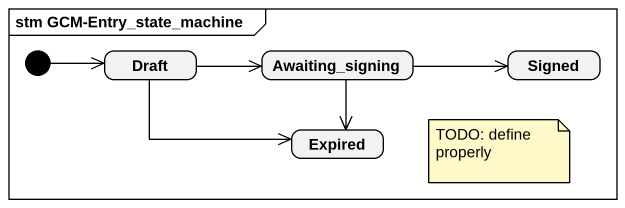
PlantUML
@startuml
mainframe stm GCM-Entry_state_machine
hide empty description
state Draft
state Awaiting_signing
state Signed
state Expired
[*] -right-> Draft
Draft -right-> Awaiting_signing
Draft -right-> Expired
Awaiting_signing -right-> Signed
Awaiting_signing --> Expired
note as N1
  TODO: define properly
end note
@enduml
